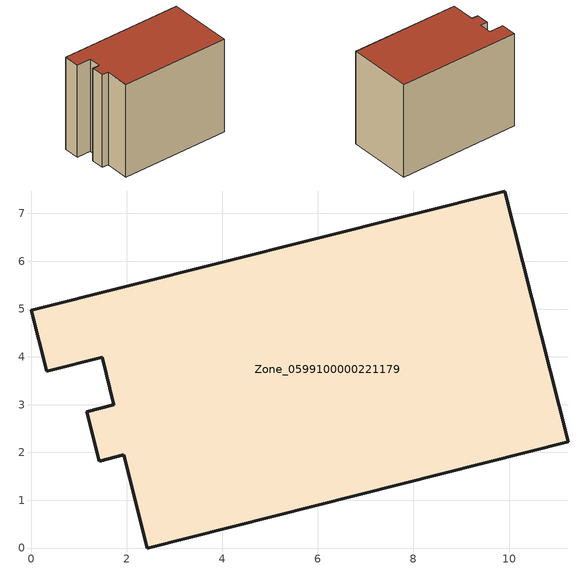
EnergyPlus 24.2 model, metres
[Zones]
Zone_0599100000221179
 floor ground (C_G): 9.91,7.47 11.24,2.22 2.43,0 1.94,1.95 1.42,1.82 1.16,2.85 1.73,3 1.49,3.99 0.33,3.7 0,4.97 z0
 wall outside (C_F): 11.24,2.22 9.91,7.47 0,4.97 0.33,3.7 1.49,3.99 1.73,3 1.16,2.85 1.42,1.82 1.94,1.95 2.43,0 11.24,2.22 z0:8.02
 roof outside (C_R): 9.91,7.47 0,4.97 0.33,3.7 1.49,3.99 1.73,3 1.16,2.85 1.42,1.82 1.94,1.95 2.43,0 11.24,2.22 z8.02
[BUILDING]
Pand.0599100000221179: North Axis=0; Terrain=City; Loads Convergence Tolerance Value=0.04; Temperature Convergence Tolerance Value=0.4; Solar Distribution=FullExterior; Maximum Number of Warmup Days=25; Minimum Number of Warmup Days=1
[Site:Location]
Rotterdam.The.Hague.AP_ZH_NLD Design_Conditions: Latitude=51.96; Longitude=4.45; Time Zone=1; Elevation=-4.5
[SITE:GROUNDTEMPERATURE:BUILDINGSURFACE]
18, 18, 18, 18, 18, 18, 18, 18, 18, 18, 18, 18
[MATERIAL] Thermal Absorptance=0.9; Solar Absorptance=0.7; Visible Absorptance=0.7
Name | Roughness | Thickness | Conductivity | Density | Specific Heat
G.TI.1975-1991 | MediumSmooth | 0.15 | 0.288461 | 540 | 1210
F.TI.1975-1991 | Rough | 0.3 | 0.230769 | 1920 | 840
R.TI.1975-1991 | MediumRough | 0.2 | 0.153846 | 1500 | 1000
[CONSTRUCTION]
C_G: G.TI.1975-1991
C_F: F.TI.1975-1991
C_R: R.TI.1975-1991
[ZONE]
Zone_0599100000221179: Type=1; Multiplier=1; Ceiling Height=Autocalculate; Volume=Autocalculate; Floor Area=autocalculate; Part of Total Floor Area=Yes
[ZONEINFILTRATION:DESIGNFLOWRATE]
Infil_Zone_0599100000221179: Zone or ZoneList or Space or SpaceList=Zone_0599100000221179; Schedule=AlwaysOn; Design Flow Rate Calculation Method=Flow/Area; Flow Rate per Floor Area=0.003; Constant Term Coefficient=1; Temperature Term Coefficient=0; Velocity Term Coefficient=0; Velocity Squared Term Coefficient=0
[HVACTEMPLATE:ZONE:IDEALLOADSAIRSYSTEM]
Zone_0599100000221179: Maximum Heating Supply Air Temperature=50; Minimum Cooling Supply Air Temperature=13; Maximum Heating Supply Air Humidity Ratio=0.0156; Minimum Cooling Supply Air Humidity Ratio=0.0077; Heating Limit=NoLimit; Cooling Limit=NoLimit; Dehumidification Control Type=ConstantSensibleHeatRatio; Cooling Sensible Heat Ratio=0.7; Dehumidification Setpoint=60; Humidification Control Type=None; Humidification Setpoint=30; Outdoor Air Method=None; Outdoor Air Flow Rate per Person=0.00944; Outdoor Air Flow Rate per Zone Floor Area=0; Outdoor Air Flow Rate per Zone=0; Demand Controlled Ventilation Type=None; Outdoor Air Economizer Type=NoEconomizer; Heat Recovery Type=None; Sensible Heat Recovery Effectiveness=0.7; Latent Heat Recovery Effectiveness=0.65
[ZONECONTROL:THERMOSTAT]
ThermostatControl_Zone_0599100000221179: Zone or ZoneList=Zone_0599100000221179; Control Type Schedule=DualSetpointControlType; Control 1=Thermostat_Zone_0599100000221179; Temperature Difference Between Cutout And Setpoint=0
[THERMOSTATSETPOINT:DUALSETPOINT]
Thermostat_Zone_0599100000221179: Heating Setpoint Temperature Schedule=HeatingSetpoint_Zone_0599100000221179; Cooling Setpoint Temperature Schedule=CoolingSetpoint_Zone_0599100000221179
[SCHEDULE:COMPACT]
HeatingSetpoint_Zone_0599100000221179: Through: 12/31, For: AllDays, Until: 24:00, 21
CoolingSetpoint_Zone_0599100000221179: Through: 12/31, For: AllDays, Until: 24:00, 24
DualSetpointControlType: Through: 12/31, For: AllDays, Until: 24:00, 4
AlwaysOn: Through: 12/31, For: AllDays, Until: 24:00, 1
